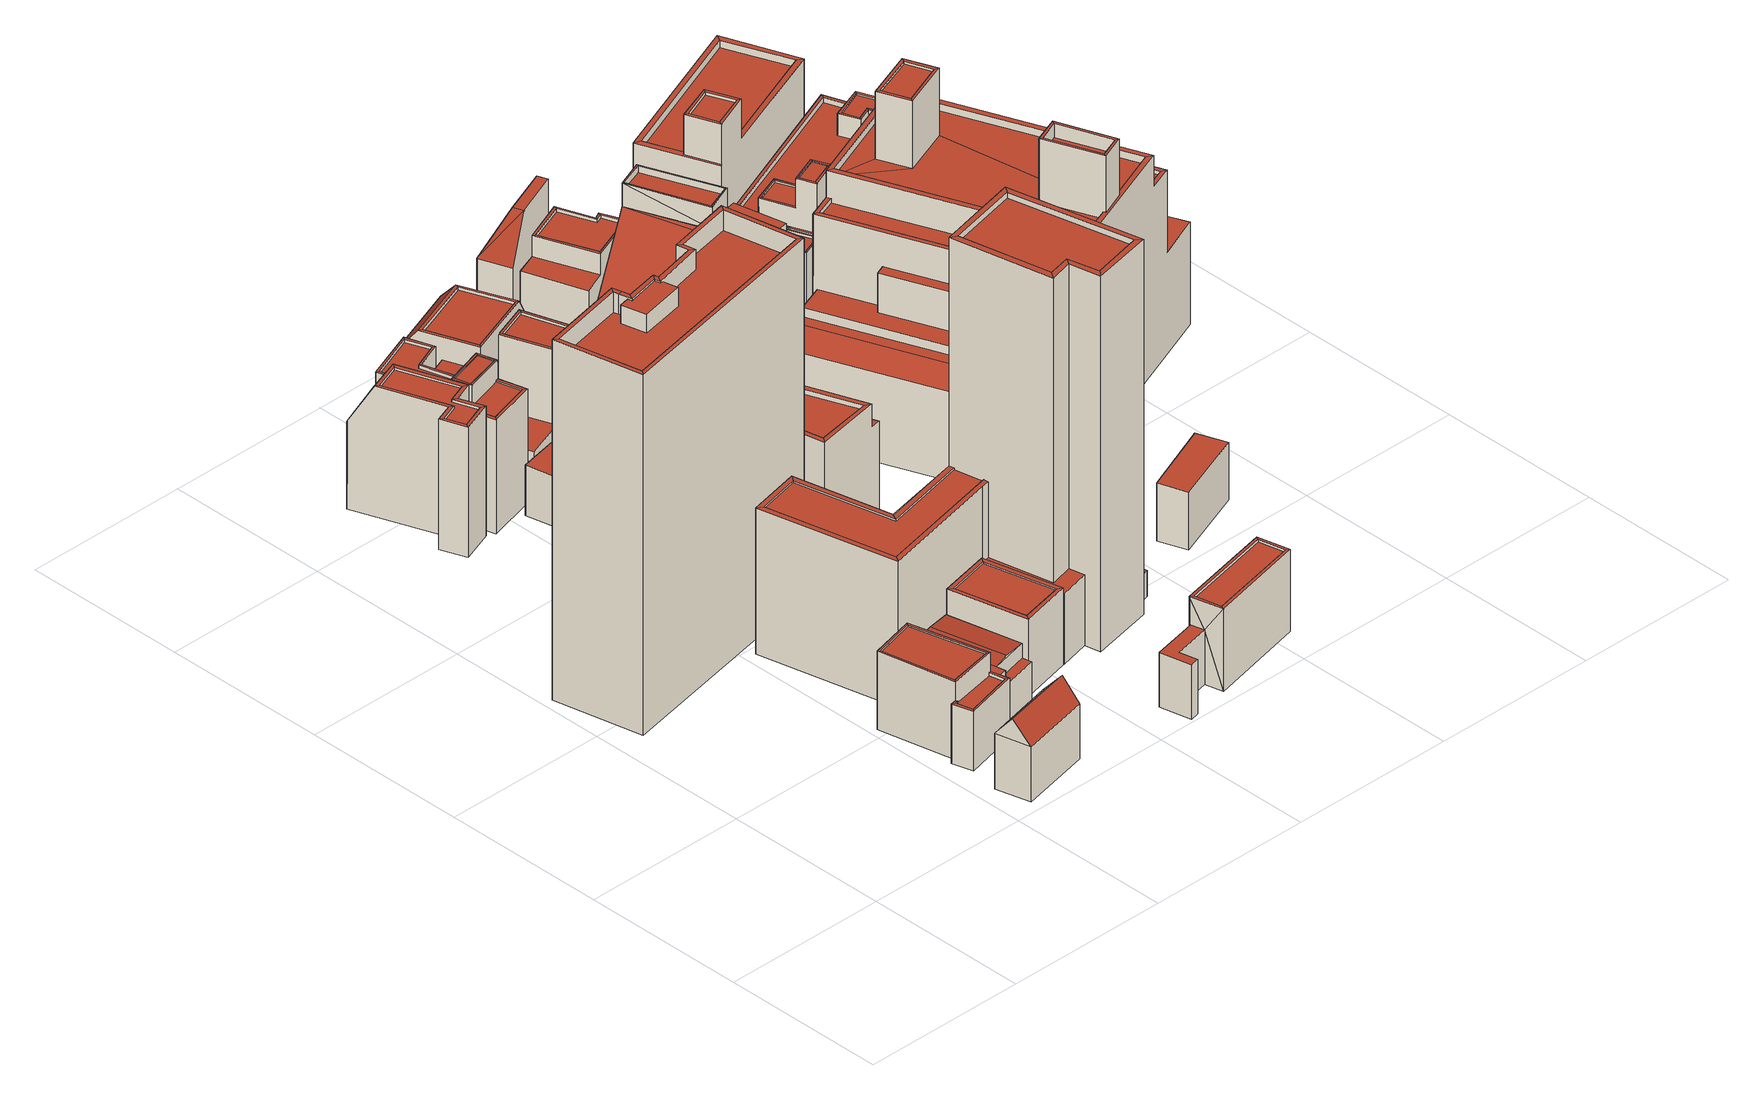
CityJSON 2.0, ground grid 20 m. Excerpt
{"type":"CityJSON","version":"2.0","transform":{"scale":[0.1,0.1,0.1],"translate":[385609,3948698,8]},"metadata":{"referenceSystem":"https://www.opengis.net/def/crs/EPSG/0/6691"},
"CityObjects":{
"building1":{"type":"Building","attributes":{"class":3001,"usage":413,"measuredHeight":8.3,"storeysAboveGround":3,"storeysBelowGround":0,"prefecture":13,"city":13103,"footprintArea":39.25,"fireproofType":1001,"coverageRatio":80,"floorAreaRatio":500,"surveyYear":2021,"urbanPlanType":21,"areaClassificationType":22,"landUseType":211,"districts":"10","detailedUsage":"1230","floodRisk_description":10,"floodRisk_rank":2,"floodRisk_depth":1.28,"floodRisk_adminType":2,"floodRisk_scale":2},"geometry":[{"type":"Solid","lod":"2","boundaries":[[[[0,1,2,3]],[[4,5,6,7]],[[7,8,9,4]],[[4,9,5]],[[2,1,5,9]],[[3,2,9,8]],[[0,3,8,6]],[[1,0,6,5]],[[7,6,8]]]],"semantics":{"surfaces":[{"type":"GroundSurface"},{"type":"RoofSurface"},{"type":"WallSurface"}],"values":[[0,1,1,2,2,2,2,2,2]]}}]},
"building2":{"type":"Building","attributes":{"class":3001,"usage":413,"measuredHeight":9.7,"storeysAboveGround":3,"storeysBelowGround":0,"prefecture":13,"city":13103,"footprintArea":81.52,"fireproofType":1001,"coverageRatio":80,"floorAreaRatio":500,"surveyYear":2021,"urbanPlanType":21,"areaClassificationType":22,"landUseType":211,"districts":"10","detailedUsage":"1230","floodRisk_description":10,"floodRisk_rank":1,"floodRisk_depth":0.04,"floodRisk_adminType":2,"floodRisk_scale":2},"geometry":[{"type":"Solid","lod":"2","boundaries":[[[[10,11,12,13,14,15]],[[16,17,18,19]],[[20,21,22,23,24,25,26]],[[27,28,17,16]],[[29,30,31,32]],[[33,34,35]],[[36,37,38,39]],[[40,41,28,27]],[[42,43,44,45]],[[35,32,31,33]],[[19,18,41,40]],[[37,36,30,29]],[[39,20,26,36]],[[33,23,22,34]],[[18,45,44,41]],[[21,20,39,38,19,40,35]],[[27,14,13,35,40]],[[31,24,23,33]],[[41,44,43,28]],[[34,22,21,35]],[[36,26,25,30]],[[11,10,37,29]],[[17,42,45,18]],[[15,16,19,38,37,10]],[[30,25,24,31]],[[12,32,35,13]],[[15,14,27,16]],[[12,11,29,32]],[[28,43,42,17]]]],"semantics":{"surfaces":[{"type":"GroundSurface"},{"type":"RoofSurface"},{"type":"WallSurface"}],"values":[[0,1,1,1,1,1,1,1,1,1,1,1,2,2,2,2,2,2,2,2,2,2,2,2,2,2,2,2,2]]}}]},
"building3":{"type":"Building","attributes":{"class":3002,"usage":403,"measuredHeight":41.4,"storeysAboveGround":13,"storeysBelowGround":0,"prefecture":13,"city":13103,"footprintArea":295.59,"fireproofType":1001,"coverageRatio":80,"floorAreaRatio":500,"surveyYear":2021,"urbanPlanType":21,"areaClassificationType":22,"landUseType":212,"districts":"10","detailedUsage":"1241","floodRisk_description":10,"floodRisk_rank":1,"floodRisk_depth":0.02,"floodRisk_adminType":2,"floodRisk_scale":2},"geometry":[{"type":"Solid","lod":"2","boundaries":[[[[46,47,48,49,50,51,52,53,54,55]],[[56,57,58,59]],[[60,61,62,63]],[[64,65,66,67]],[[68,69,70,71,72,73,74,75,76,77]],[[63,62,78,79]],[[80,81,82,83]],[[59,64,67,56]],[[84,85,86,87,88,89,90,91]],[[92,93,94,95,96,97,98,99,100,101,102,103,104]],[[105,106,107,108,109,110]],[[111,112,113,114]],[[115,116,81,80]],[[79,78,116,115]],[[83,82,58,57]],[[60,117,118,61]],[[117,66,65,118]],[[112,79,115,73,72,113]],[[55,54,76,75]],[[71,114,113,72]],[[56,67,119,120,110,109]],[[78,93,92,116]],[[108,107,60,63]],[[107,106,117,60]],[[81,116,92,104]],[[77,76,54,53]],[[91,96,95,61,118,84]],[[91,90,97,96]],[[65,85,84,118]],[[105,66,117,106]],[[73,115,80,47,46,74]],[[83,48,47,80]],[[88,87,100,99]],[[101,100,87,86,64,59]],[[50,109,108,63,79,112,111,70,69,51]],[[69,68,52,51]],[[62,94,93,78]],[[90,89,98,97]],[[67,66,105,110,120,119]],[[83,57,49,48]],[[70,111,114,71]],[[86,85,65,64]],[[57,56,109,50,49]],[[55,75,74,46]],[[98,89,88,99]],[[102,101,59,58]],[[102,58,82,103]],[[68,77,53,52]],[[82,81,104,103]],[[61,95,94,62]]]],"semantics":{"surfaces":[{"type":"GroundSurface"},{"type":"RoofSurface"},{"type":"WallSurface"}],"values":[[0,1,1,1,1,1,1,1,1,1,1,1,1,1,1,1,1,2,2,2,2,2,2,2,2,2,2,2,2,2,2,2,2,2,2,2,2,2,2,2,2,2,2,2,2,2,2,2,2,2]]}}]},
"building4":{"type":"Building","attributes":{"class":3002,"usage":402,"measuredHeight":12.3,"storeysAboveGround":4,"storeysBelowGround":1,"prefecture":13,"city":13103,"footprintArea":62.21,"fireproofType":1001,"coverageRatio":80,"floorAreaRatio":500,"surveyYear":2021,"urbanPlanType":21,"areaClassificationType":22,"landUseType":212,"districts":"10","detailedUsage":"1242","floodRisk_description":10,"floodRisk_rank":1,"floodRisk_depth":0.03,"floodRisk_adminType":2,"floodRisk_scale":2},"geometry":[{"type":"Solid","lod":"2","boundaries":[[[[121,122,123,124,125,126,127]],[[128,129,130,131]],[[132,133,134,135,136,137]],[[131,138,139,128]],[[139,140,141,142,143,144,145,128]],[[146,147,148,149]],[[150,151,152,153]],[[151,150,138,131]],[[138,133,132,139]],[[123,122,129,128]],[[141,148,147,142]],[[140,137,136,149,148,141]],[[142,147,146,152,151,127,126,143]],[[151,131,130,121,127]],[[124,123,128,145]],[[153,135,134,150]],[[153,152,146,149,136,135]],[[139,132,137,140]],[[150,134,133,138]],[[125,124,145,144]],[[126,125,144,143]],[[122,121,130,129]]]],"semantics":{"surfaces":[{"type":"GroundSurface"},{"type":"RoofSurface"},{"type":"WallSurface"}],"values":[[0,1,1,1,1,1,1,1,2,2,2,2,2,2,2,2,2,2,2,2,2,2]]}}]},
"building5":{"type":"Building","attributes":{"class":3002,"usage":402,"measuredHeight":15.4,"storeysAboveGround":6,"storeysBelowGround":1,"prefecture":13,"city":13103,"footprintArea":62.01,"fireproofType":1001,"coverageRatio":80,"floorAreaRatio":500,"surveyYear":2021,"urbanPlanType":21,"areaClassificationType":22,"landUseType":212,"districts":"10","detailedUsage":"1221","floodRisk_description":10,"floodRisk_rank":1,"floodRisk_depth":0.04,"floodRisk_adminType":2,"floodRisk_scale":2},"geometry":[{"type":"Solid","lod":"2","boundaries":[[[[154,155,156,157,158,159,160,161]],[[162,163,164,165,166,167,168,169]],[[170,171,172,173]],[[170,174,175,171]],[[173,172,176,177]],[[178,179,180,181]],[[177,176,182,183]],[[178,183,182,179]],[[184,185,186,181]],[[181,180,187,184]],[[184,187,175,174]],[[154,185,184,174,155]],[[154,161,186,185]],[[157,156,170,173]],[[159,158,177,183]],[[156,155,174,170]],[[176,166,165,182]],[[160,159,183,178]],[[158,157,173,177]],[[186,161,160,178,181]],[[175,169,168,171]],[[179,164,163,180]],[[180,163,162,187]],[[187,162,169,175]],[[171,168,167,172]],[[182,165,164,179]],[[172,167,166,176]]]],"semantics":{"surfaces":[{"type":"GroundSurface"},{"type":"RoofSurface"},{"type":"WallSurface"}],"values":[[0,1,1,1,1,1,1,1,1,1,1,2,2,2,2,2,2,2,2,2,2,2,2,2,2,2,2]]}}]},
"building6":{"type":"Building","attributes":{"class":3001,"usage":413,"measuredHeight":6.3,"storeysAboveGround":2,"storeysBelowGround":0,"prefecture":13,"city":13103,"footprintArea":75.5,"fireproofType":1003,"coverageRatio":80,"floorAreaRatio":500,"surveyYear":2021,"urbanPlanType":21,"areaClassificationType":22,"landUseType":211,"districts":"10","detailedUsage":"1230","floodRisk_description":10,"floodRisk_rank":1,"floodRisk_depth":0.38,"floodRisk_adminType":2,"floodRisk_scale":2},"geometry":[{"type":"Solid","lod":"2","boundaries":[[[[188,189,190,191]],[[192,193,194,195,196]],[[197,198,199,200]],[[201,193,192,202]],[[203,194,193]],[[202,204,203,201]],[[188,191,195,194]],[[200,204,192,197]],[[203,188,194]],[[202,192,204]],[[197,192,196,198]],[[189,203,204,200,199,190]],[[201,203,193]],[[198,196,195,191,190,199]],[[203,189,188]]]],"semantics":{"surfaces":[{"type":"GroundSurface"},{"type":"RoofSurface"},{"type":"WallSurface"}],"values":[[0,1,1,1,1,1,2,2,2,2,2,2,2,2,2]]}}]},
"building7":{"type":"Building","attributes":{"class":3002,"usage":413,"measuredHeight":11,"storeysAboveGround":4,"storeysBelowGround":0,"prefecture":13,"city":13103,"footprintArea":26.67,"fireproofType":1001,"coverageRatio":80,"floorAreaRatio":500,"surveyYear":2021,"urbanPlanType":21,"areaClassificationType":22,"landUseType":211,"districts":"10","detailedUsage":"1230","floodRisk_description":10,"floodRisk_rank":1,"floodRisk_depth":0.03,"floodRisk_adminType":2,"floodRisk_scale":2},"geometry":[{"type":"Solid","lod":"2","boundaries":[[[[205,206,207,208]],[[209,210,211,212]],[[213,214,210,209]],[[215,216,217,218]],[[212,211,219,220]],[[220,221,222,212]],[[220,219,214,213]],[[207,206,213,209]],[[211,216,215,219]],[[210,217,216,211]],[[222,208,207,209,212]],[[214,218,217,210]],[[205,208,222,221]],[[219,215,218,214]],[[213,206,205,221,220]]]],"semantics":{"surfaces":[{"type":"GroundSurface"},{"type":"RoofSurface"},{"type":"WallSurface"}],"values":[[0,1,1,1,1,1,1,2,2,2,2,2,2,2,2]]}}]},
"building8":{"type":"Building","attributes":{"class":3002,"usage":402,"measuredHeight":13.7,"storeysAboveGround":4,"storeysBelowGround":1,"prefecture":13,"city":13103,"footprintArea":76.06,"fireproofType":1001,"coverageRatio":80,"floorAreaRatio":500,"surveyYear":2021,"urbanPlanType":21,"areaClassificationType":22,"landUseType":212,"districts":"10","detailedUsage":"1221","floodRisk_description":10,"floodRisk_rank":1,"floodRisk_depth":0.04,"floodRisk_adminType":2,"floodRisk_scale":2},"geometry":[{"type":"Solid","lod":"2","boundaries":[[[[223,224,225,226,227,228,229,230,231,232]],[[233,234,235,236]],[[237,238,239,240]],[[241,242,243,244,245]],[[246,247,248,249,250,251,252]],[[253,254,255,256]],[[257,258,259,260]],[[240,239,261,262]],[[258,257,234,233]],[[263,264,265,266]],[[267,262,261,268]],[[267,268,269,270]],[[271,272,273,270,269]],[[274,275,254,253]],[[235,276,277,236]],[[278,279,275,274]],[[238,237,280,281]],[[256,255,279,278]],[[260,245,244,257]],[[256,278,272,271,248,247,281,280]],[[255,264,263,279]],[[227,226,267,270]],[[279,263,266,275]],[[231,230,233,236]],[[275,266,265,254]],[[238,246,252,239]],[[228,227,270,273]],[[234,243,242,235]],[[281,247,246,238]],[[224,223,237,240]],[[261,251,250,268]],[[235,242,241,276]],[[239,252,251,261]],[[269,249,248,271]],[[226,225,262,267]],[[253,256,280,237,223,232,277,276]],[[230,229,258,233]],[[276,241,245,260,259,274,253]],[[272,278,274,259,258,229,228,273]],[[268,250,249,269]],[[225,224,240,262]],[[254,265,264,255]],[[257,244,243,234]],[[232,231,236,277]]]],"semantics":{"surfaces":[{"type":"GroundSurface"},{"type":"RoofSurface"},{"type":"WallSurface"}],"values":[[0,1,1,1,1,1,1,1,1,1,1,1,1,1,1,1,1,1,2,2,2,2,2,2,2,2,2,2,2,2,2,2,2,2,2,2,2,2,2,2,2,2,2,2]]}}]},
"building9":{"type":"Building","attributes":{"class":3002,"usage":401,"measuredHeight":9.2,"storeysAboveGround":3,"storeysBelowGround":0,"prefecture":13,"city":13103,"footprintArea":46.48,"fireproofType":1001,"coverageRatio":80,"floorAreaRatio":500,"surveyYear":2021,"urbanPlanType":21,"areaClassificationType":22,"landUseType":212,"districts":"10","detailedUsage":"1210","floodRisk_description":10,"floodRisk_rank":2,"floodRisk_depth":0.55,"floodRisk_adminType":2,"floodRisk_scale":2},"geometry":[{"type":"Solid","lod":"2","boundaries":[[[[282,283,284,285]],[[286,287,288,289]],[[290,291,287,286]],[[292,293,291,290]],[[294,295,296,297]],[[289,288,293,292]],[[288,297,296,293]],[[283,282,292,290]],[[284,283,290,286]],[[287,294,297,288]],[[285,284,286,289]],[[291,295,294,287]],[[293,296,295,291]],[[282,285,289,292]]]],"semantics":{"surfaces":[{"type":"GroundSurface"},{"type":"RoofSurface"},{"type":"WallSurface"}],"values":[[0,1,1,1,1,1,2,2,2,2,2,2,2,2]]}}]},
"building10":{"type":"Building","attributes":{"class":3002,"usage":413,"measuredHeight":11.5,"storeysAboveGround":4,"storeysBelowGround":0,"prefecture":13,"city":13103,"footprintArea":59.67,"fireproofType":1001,"coverageRatio":80,"floorAreaRatio":500,"surveyYear":2021,"urbanPlanType":21,"areaClassificationType":22,"landUseType":211,"districts":"10","detailedUsage":"1230","floodRisk_description":10,"floodRisk_rank":1,"floodRisk_depth":0.04,"floodRisk_adminType":2,"floodRisk_scale":2},"geometry":[{"type":"Solid","lod":"2","boundaries":[[[[298,299,300,301]],[[302,303,304,305]],[[306,307,308,309]],[[310,311,312,309]],[[313,314,315,316]],[[306,317,318,319,307]],[[309,308,320,310]],[[321,322,323,324,325,326]],[[320,327,328,310]],[[316,315,304,303]],[[329,330,331,332]],[[332,331,314,313]],[[302,305,330,329]],[[333,334,335,336,337,338,339,340,341]],[[327,336,335,329,332,328]],[[301,300,312,311]],[[331,322,321,314]],[[304,325,324,305]],[[307,339,338,308]],[[314,321,326,315]],[[320,337,336,327]],[[312,300,299,306,309]],[[303,302,334,333]],[[318,317,316,303,333,341]],[[305,324,323,330]],[[318,341,340,319]],[[330,323,322,331]],[[308,338,337,320]],[[319,340,339,307]],[[302,329,335,334]],[[298,313,316,317,306,299]],[[315,326,325,304]],[[313,298,301,311,310,328,332]]]],"semantics":{"surfaces":[{"type":"GroundSurface"},{"type":"RoofSurface"},{"type":"WallSurface"}],"values":[[0,1,1,1,1,1,1,1,1,1,1,1,1,1,2,2,2,2,2,2,2,2,2,2,2,2,2,2,2,2,2,2,2]]}}]},
"building11":{"type":"Building","attributes":{"class":3002,"usage":403,"measuredHeight":41.8,"storeysAboveGround":13,"storeysBelowGround":0,"prefecture":13,"city":13103,"footprintArea":346.22,"fireproofType":1001,"coverageRatio":80,"floorAreaRatio":500,"surveyYear":2021,"urbanPlanType":21,"areaClassificationType":22,"landUseType":212,"districts":"10","detailedUsage":"1241","floodRisk_description":10,"floodRisk_rank":1,"floodRisk_depth":0.01,"floodRisk_adminType":2,"floodRisk_scale":2},"geometry":[{"type":"Solid","lod":"2","boundaries":[[[[342,343,344,345,346,347,348,349,350,351]],[[352,353,354,355]],[[356,357,358,359]],[[360,361,362,363]],[[364,365,357,356]],[[366,367,368,369,370,371]],[[372,373,374,375,376,377]],[[354,359,358,355]],[[365,364,378,379,380]],[[381,382,383,384]],[[363,362,382,381]],[[385,386,387,388,389,390]],[[384,383,391,392]],[[360,393,394,361]],[[392,391,394,393]],[[344,343,372,377]],[[391,368,367,394]],[[362,371,370,382]],[[343,342,373,372]],[[350,349,384,392]],[[348,347,359,354]],[[374,360,363,375]],[[345,344,377,378,364]],[[351,350,392,393]],[[355,388,387,352]],[[376,379,378,377]],[[394,367,366,361]],[[357,390,389,358]],[[365,385,390,357]],[[352,387,386,380,379,376,375,363,381,353]],[[380,386,385,365]],[[361,366,371,362]],[[358,389,388,355]],[[349,348,354,353,381,384]],[[346,345,364,356]],[[382,370,369,383]],[[347,346,356,359]],[[360,374,373,342,351,393]],[[383,369,368,391]]]],"semantics":{"surfaces":[{"type":"GroundSurface"},{"type":"RoofSurface"},{"type":"WallSurface"}],"values":[[0,1,1,1,1,1,1,1,1,1,1,1,1,1,1,2,2,2,2,2,2,2,2,2,2,2,2,2,2,2,2,2,2,2,2,2,2,2,2]]}}]},
"building12":{"type":"Building","attributes":{"class":3001,"usage":413,"measuredHeight":6.7,"storeysAboveGround":2,"storeysBelowGround":0,"prefecture":13,"city":13103,"footprintArea":64.21,"fireproofType":1003,"coverageRatio":80,"floorAreaRatio":500,"surveyYear":2021,"urbanPlanType":21,"areaClassificationType":22,"landUseType":211,"districts":"10","detailedUsage":"1230","floodRisk_description":10,"floodRisk_rank":1,"floodRisk_depth":0.24,"floodRisk_adminType":2,"floodRisk_scale":2},"geometry":[{"type":"Solid","lod":"2","boundaries":[[[[395,396,397,398]],[[399,400,401,402]],[[396,395,400,399]],[[395,398,401,400]],[[398,397,402,401]],[[397,396,399,402]]]],"semantics":{"surfaces":[{"type":"GroundSurface"},{"type":"RoofSurface"},{"type":"WallSurface"}],"values":[[0,1,2,2,2,2]]}}]},
"building13":{"type":"Building","attributes":{"class":3001,"usage":402,"measuredHeight":6.2,"storeysAboveGround":2,"storeysBelowGround":0,"prefecture":13,"city":13103,"footprintArea":31.64,"fireproofType":1003,"coverageRatio":80,"floorAreaRatio":500,"surveyYear":2021,"urbanPlanType":21,"areaClassificationType":22,"landUseType":212,"districts":"10","detailedUsage":"1221","floodRisk_description":10,"floodRisk_rank":1,"floodRisk_depth":0.04,"floodRisk_adminType":2,"floodRisk_scale":2},"geometry":[{"type":"Solid","lod":"2","boundaries":[[[[403,404,405,406]],[[407,408,409,410]],[[403,406,409,408]],[[406,405,410,409]],[[404,403,408,407]],[[405,404,407,410]]]],"semantics":{"surfaces":[{"type":"GroundSurface"},{"type":"RoofSurface"},{"type":"WallSurface"}],"values":[[0,1,2,2,2,2]]}}]},
"building14":{"type":"Building","attributes":{"class":3002,"usage":402,"measuredHeight":15.7,"storeysAboveGround":2,"storeysBelowGround":1,"prefecture":13,"city":13103,"footprintArea":101.96,"fireproofType":1001,"coverageRatio":80,"floorAreaRatio":500,"surveyYear":2021,"urbanPlanType":21,"areaClassificationType":22,"landUseType":212,"districts":"10","detailedUsage":"1242","floodRisk_description":10,"floodRisk_rank":1,"floodRisk_depth":0.13,"floodRisk_adminType":2,"floodRisk_scale":2},"geometry":[{"type":"Solid","lod":"2","boundaries":[[[[411,412,413,414,415,416]],[[417,418,419,420]],[[421,422,423]],[[424,425,426,427]],[[427,426,428,423]],[[423,422,429,427]],[[430,431,432,433]],[[423,428,434,435]],[[423,435,421]],[[435,434,425,424]],[[434,433,432,425]],[[414,413,422,421]],[[428,430,433,434]],[[426,431,430,428]],[[425,432,431,426]],[[413,412,429,422]],[[411,416,419,418]],[[421,435,424,417,420,415,414]],[[418,417,424,427,429,412,411]],[[416,415,420,419]]]],"semantics":{"surfaces":[{"type":"GroundSurface"},{"type":"RoofSurface"},{"type":"WallSurface"}],"values":[[0,1,1,1,1,1,1,1,1,1,2,2,2,2,2,2,2,2,2,2]]}}]},
"building15":{"type":"Building","attributes":{"class":3002,"usage":402,"measuredHeight":9.1,"storeysAboveGround":3,"storeysBelowGround":0,"prefecture":13,"city":13103,"footprintArea":44.37,"fireproofType":1001,"coverageRatio":80,"floorAreaRatio":500,"surveyYear":2021,"urbanPlanType":21,"areaClassificationType":22,"landUseType":212,"districts":"10","detailedUsage":"1221","floodRisk_description":10,"floodRisk_rank":2,"floodRisk_depth":1.2,"floodRisk_adminType":2,"floodRisk_scale":2},"geometry":[{"type":"Solid","lod":"2","boundaries":[[[[436,437,438,439,440,441,442,443,444,445]],[[446,447,448,449]],[[450,451,447,446]],[[452,453,451,450]],[[449,448,453,452]],[[454,455,456,457]],[[458,459,460,461,462,463]],[[451,454,457,447]],[[440,439,458,463]],[[436,445,462,461]],[[448,456,455,453]],[[462,440,463]],[[438,437,460,459]],[[462,444,449]],[[439,438,459,458]],[[442,441,452,450]],[[443,442,450,446]],[[453,455,454,451]],[[462,449,452]],[[437,436,461,460]],[[462,452,441]],[[447,457,456,448]],[[444,443,446,449]],[[462,445,444]],[[462,441,440]]]],"semantics":{"surfaces":[{"type":"GroundSurface"},{"type":"RoofSurface"},{"type":"WallSurface"}],"values":[[0,1,1,1,1,1,1,2,2,2,2,2,2,2,2,2,2,2,2,2,2,2,2,2,2]]}}]},
"building16":{"type":"Building","attributes":{"class":3002,"usage":402,"measuredHeight":16.7,"storeysAboveGround":4,"storeysBelowGround":0,"prefecture":13,"city":13103,"footprintArea":51.39,"fireproofType":1001,"coverageRatio":80,"floorAreaRatio":500,"surveyYear":2021,"urbanPlanType":21,"areaClassificationType":22,"landUseType":212,"districts":"10","detailedUsage":"1221","floodRisk_description":10,"floodRisk_rank":1,"floodRisk_depth":0.43,"floodRisk_adminType":2,"floodRisk_scale":2},"geometry":[{"type":"Solid","lod":"2","boundaries":[[[[464,465,466,467,468,469,470,471]],[[472,473,474,475]],[[476,477,478,479]],[[480,481,482,483]],[[484,485,481,480]],[[476,479,486,487]],[[473,483,482,474]],[[488,489,490,491]],[[492,493,494,495,496,497,498,499]],[[472,475,478,477]],[[487,486,485,484]],[[464,471,473,472]],[[491,483,473,471,470,488]],[[486,497,496,485]],[[466,465,477,476]],[[468,484,480,490,489,469]],[[474,493,492,475]],[[467,466,476,487]],[[470,469,489,488]],[[478,499,498,479]],[[481,495,494,482]],[[465,464,472,477]],[[475,492,499,478]],[[468,467,487,484]],[[485,496,495,481]],[[482,494,493,474]],[[479,498,497,486]],[[490,480,483,491]]]],"semantics":{"surfaces":[{"type":"GroundSurface"},{"type":"RoofSurface"},{"type":"WallSurface"}],"values":[[0,1,1,1,1,1,1,1,1,1,1,2,2,2,2,2,2,2,2,2,2,2,2,2,2,2,2,2]]}}]},
"building17":{"type":"Building","attributes":{"class":3002,"usage":402,"measuredHeight":14.6,"storeysAboveGround":4,"storeysBelowGround":1,"prefecture":13,"city":13103,"footprintArea":53.75,"fireproofType":1001,"coverageRatio":80,"floorAreaRatio":500,"surveyYear":2021,"urbanPlanType":21,"areaClassificationType":22,"landUseType":212,"districts":"10","detailedUsage":"1242","floodRisk_description":10,"floodRisk_rank":1,"floodRisk_depth":0.24,"floodRisk_adminType":2,"floodRisk_scale":2},"geometry":[{"type":"Solid","lod":"2","boundaries":[[[[500,501,502,503]],[[504,505,506,507]],[[508,509,510]],[[511,512,513,514]],[[515,516,517,518]],[[510,519,508]],[[518,517,505,504]],[[507,506,516,515]],[[500,503,519,510]],[[516,513,512,517]],[[506,514,513,516]],[[502,515,518,508,519,503]],[[500,510,509,504,507,501]],[[505,511,514,506]],[[517,512,511,505]],[[508,518,504,509]],[[502,501,507,515]]]],"semantics":{"surfaces":[{"type":"GroundSurface"},{"type":"RoofSurface"},{"type":"WallSurface"}],"values":[[0,1,1,1,1,1,1,1,2,2,2,2,2,2,2,2,2]]}}]},
"building18":{"type":"Building","attributes":{"class":3001,"usage":402,"measuredHeight":6.9,"storeysAboveGround":2,"storeysBelowGround":0,"prefecture":13,"city":13103,"footprintArea":42.01,"fireproofType":1001,"coverageRatio":80,"floorAreaRatio":500,"surveyYear":2021,"urbanPlanType":21,"areaClassificationType":22,"landUseType":212,"districts":"10","detailedUsage":"1221","floodRisk_description":10,"floodRisk_rank":1,"floodRisk_depth":0.24,"floodRisk_adminType":2,"floodRisk_scale":2},"geometry":[{"type":"Solid","lod":"2","boundaries":[[[[520,521,522,523]],[[524,525,526,527]],[[528,529,530,531]],[[532,533,529,528]],[[534,535,533,532]],[[531,530,535,534]],[[521,520,531,534]],[[535,526,525,533]],[[529,524,527,530]],[[522,521,534,532]],[[520,523,528,531]],[[530,527,526,535]],[[523,522,532,528]],[[533,525,524,529]]]],"semantics":{"surfaces":[{"type":"GroundSurface"},{"type":"RoofSurface"},{"type":"WallSurface"}],"values":[[0,1,1,1,1,1,2,2,2,2,2,2,2,2]]}}]},
"building19":{"type":"Building","attributes":{"class":3002,"usage":401,"measuredHeight":13.4,"storeysAboveGround":5,"storeysBelowGround":1,"prefecture":13,"city":13103,"footprintArea":67.73,"fireproofType":1001,"coverageRatio":80,"floorAreaRatio":500,"surveyYear":2021,"urbanPlanType":21,"areaClassificationType":22,"landUseType":212,"districts":"10","detailedUsage":"1210","floodRisk_description":10,"floodRisk_rank":1,"floodRisk_depth":0.43,"floodRisk_adminType":2,"floodRisk_scale":2},"geometry":[{"type":"Solid","lod":"2","boundaries":[[[[536,537,538,539]],[[540,541,542,543]],[[540,544,545,541]],[[546,547,545,544]],[[548,549,550,551]],[[546,543,542,547]],[[552,553,554,555]],[[539,544,540,555,554,536]],[[537,553,552,543,546,538]],[[545,549,548,541]],[[547,550,549,545]],[[555,540,543,552]],[[541,548,551,542]],[[539,538,546,544]],[[537,536,554,553]],[[542,551,550,547]]]],"semantics":{"surfaces":[{"type":"GroundSurface"},{"type":"RoofSurface"},{"type":"WallSurface"}],"values":[[0,1,1,1,1,1,1,2,2,2,2,2,2,2,2,2]]}}]},
"building20":{"type":"Building","attributes":{"class":9999,"usage":461,"measuredHeight":-9999,"storeysAboveGround":9999,"storeysBelowGround":9999,"prefecture":13,"city":13103,"footprintArea":-9999,"fireproofType":1011,"coverageRatio":80,"floorAreaRatio":500,"surveyYear":1,"urbanPlanType":21,"areaClassificationType":22,"landUseType":212,"districts":"10","detailedUsage":"0","floodRisk_description":10,"floodRisk_rank":2,"floodRisk_depth":0.64,"floodRisk_adminType":2,"floodRisk_scale":2},"geometry":[{"type":"Solid","lod":"2","boundaries":[[[[556,557,558,559]],[[560,561,562,563]],[[558,557,560,563]],[[559,558,563,562]],[[557,556,561,560]],[[556,559,562,561]]]],"semantics":{"surfaces":[{"type":"GroundSurface"},{"type":"RoofSurface"},{"type":"WallSurface"}],"values":[[0,1,2,2,2,2]]}}]},
"building21":{"type":"Building","attributes":{"class":3001,"usage":402,"measuredHeight":12.9,"storeysAboveGround":4,"storeysBelowGround":1,"prefecture":13,"city":13103,"footprintArea":33.49,"fireproofType":1001,"coverageRatio":80,"floorAreaRatio":500,"surveyYear":2021,"urbanPlanType":21,"areaClassificationType":22,"landUseType":212,"districts":"10","detailedUsage":"1221","floodRisk_description":10,"floodRisk_rank":1,"floodRisk_depth":0.13,"floodRisk_adminType":2,"floodRisk_scale":2},"geometry":[{"type":"Solid","lod":"2","boundaries":[[[[564,565,566,567]],[[568,569,570]],[[568,571,572]],[[572,573,568]],[[574,572,571,570]],[[570,571,568]],[[567,566,568,573]],[[566,565,569,568]],[[564,567,573,572,574]],[[570,569,565,564,574]]]],"semantics":{"surfaces":[{"type":"GroundSurface"},{"type":"RoofSurface"},{"type":"WallSurface"}],"values":[[0,1,1,1,1,1,2,2,2,2]]}}]},
"building22":{"type":"Building","attributes":{"class":3002,"usage":402,"measuredHeight":13.3,"storeysAboveGround":4,"storeysBelowGround":1,"prefecture":13,"city":13103,"footprintArea":66.52,"fireproofType":1001,"coverageRatio":80,"floorAreaRatio":500,"surveyYear":2021,"urbanPlanType":21,"areaClassificationType":22,"landUseType":212,"districts":"10","detailedUsage":"1242","floodRisk_description":10,"floodRisk_rank":1,"floodRisk_depth":0.13,"floodRisk_adminType":2,"floodRisk_scale":2},"geometry":[{"type":"Solid","lod":"2","boundaries":[[[[575,576,577,578,579,580]],[[581,582,583,584,585,586]],[[587,588,589,590]],[[591,590,589,592]],[[593,594,595,596]],[[591,592,594,593]],[[596,595,597,598]],[[598,597,588,587]],[[599,600,601,602]],[[599,598,587,600]],[[594,584,583,595]],[[580,579,593,596]],[[597,582,581,588]],[[589,586,585,592]],[[578,577,590,591]],[[576,575,602,601]],[[580,596,598,599,602,575]],[[579,578,591,593]],[[595,583,582,597]],[[592,585,584,594]],[[576,601,600,587,590,577]],[[588,581,586,589]]]],"semantics":{"surfaces":[{"type":"GroundSurface"},{"type":"RoofSurface"},{"type":"WallSurface"}],"values":[[0,1,1,1,1,1,1,1,1,2,2,2,2,2,2,2,2,2,2,2,2,2]]}}]},
"building23":{"type":"Building","attributes":{"class":3002,"usage":402,"measuredHeight":17.1,"storeysAboveGround":5,"storeysBelowGround":2,"prefecture":13,"city":13103,"footprintArea":197.98,"fireproofType":1001,"coverageRatio":80,"floorAreaRatio":500,"surveyYear":2021,"urbanPlanType":21,"areaClassificationType":22,"landUseType":212,"districts":"10","detailedUsage":"1221","floodRisk_description":10,"floodRisk_rank":1,"floodRisk_depth":0.05,"floodRisk_adminType":2,"floodRisk_scale":2},"geometry":[{"type":"Solid","lod":"2","boundaries":[[[[603,604,605,606,607,608,609,610,611,612]],[[613,614,615,616]],[[617,618,619,620]],[[621,622,623,624]],[[624,623,625,626]],[[615,627,628,616]],[[626,625,629,630]],[[631,632,633,634]],[[634,633,628,627]],[[635,636,637,638]],[[630,629,622,621]],[[631,639,640,632]],[[641,642,643,644]],[[644,643,640,639]],[[645,646,647]],[[648,649,650,651,652,653,654,655,656,657]],[[645,658,659]],[[660,661,658]],[[645,647,660]],[[641,636,635,642]],[[645,660,658]],[[614,624,647]],[[604,660,647,624,626,605]],[[609,608,644,639]],[[635,649,648,642]],[[632,655,654,633]],[[610,609,639,631]],[[661,603,612,658]],[[616,652,651,613]],[[623,618,617,625]],[[638,650,649,635]],[[612,611,659,658]],[[642,648,657,643]],[[629,620,619,622]],[[614,621,624]],[[622,619,618,623]],[[613,651,650,638,637,630,621,614]],[[625,617,620,629]],[[643,657,656,640]],[[605,626,630,637,636,606]],[[640,656,655,632]],[[647,646,615]],[[607,606,636,641]],[[604,603,661,660]],[[628,653,652,616]],[[627,615,646,645]],[[633,654,653,628]],[[634,627,645,659]],[[614,647,615]],[[631,634,659,611,610]],[[608,607,641,644]]]],"semantics":{"surfaces":[{"type":"GroundSurface"},{"type":"RoofSurface"},{"type":"WallSurface"}],"values":[[0,1,1,1,1,1,1,1,1,1,1,1,1,1,1,1,1,1,1,1,1,2,2,2,2,2,2,2,2,2,2,2,2,2,2,2,2,2,2,2,2,2,2,2,2,2,2,2,2,2,2]]}}]},
"building24":{"type":"Building","attributes":{"class":3001,"usage":401,"measuredHeight":7.6,"storeysAboveGround":2,"storeysBelowGround":0,"prefecture":13,"city":13103,"footprintArea":34.78,"fireproofType":1001,"coverageRatio":80,"floorAreaRatio":500,"surveyYear":2021,"urbanPlanType":21,"areaClassificationType":22,"landUseType":212,"districts":"10","detailedUsage":"1210","floodRisk_description":10,"floodRisk_rank":2,"floodRisk_depth":0.51,"floodRisk_adminType":2,"floodRisk_scale":2},"geometry":[{"type":"Solid","lod":"2","boundaries":[[[[662,663,664,665]],[[666,667,668,669]],[[663,662,666,669]],[[662,665,667,666]],[[665,664,668,667]],[[664,663,669,668]]]],"semantics":{"surfaces":[{"type":"GroundSurface"},{"type":"RoofSurface"},{"type":"WallSurface"}],"values":[[0,1,2,2,2,2]]}}]},
"building25":{"type":"Building","attributes":{"class":9999,"usage":461,"measuredHeight":6.1,"storeysAboveGround":9999,"storeysBelowGround":9999,"prefecture":13,"city":13103,"footprintArea":-9999,"fireproofType":1011,"coverageRatio":80,"floorAreaRatio":500,"surveyYear":1,"urbanPlanType":21,"areaClassificationType":22,"landUseType":212,"districts":"10","detailedUsage":"0","floodRisk_description":10,"floodRisk_rank":1,"floodRisk_depth":0.13,"floodRisk_adminType":2,"floodRisk_scale":2},"geometry":[{"type":"Solid","lod":"2","boundaries":[[[[670,671,672,673]],[[674,675,676,677]],[[675,674,672,671]],[[670,673,677,676]],[[671,670,676,675]],[[673,672,674,677]]]],"semantics":{"surfaces":[{"type":"GroundSurface"},{"type":"RoofSurface"},{"type":"WallSurface"}],"values":[[0,1,2,2,2,2]]}}]},
"building26":{"type":"Building","attributes":{"class":3002,"usage":402,"measuredHeight":25.5,"storeysAboveGround":7,"storeysBelowGround":1,"prefecture":13,"city":13103,"footprintArea":986.69,"fireproofType":1001,"coverageRatio":80,"floorAreaRatio":500,"surveyYear":2021,"urbanPlanType":21,"areaClassificationType":22,"landUseType":212,"districts":"10","detailedUsage":"1221","floodRisk_description":10,"floodRisk_rank":1,"floodRisk_depth":0.05,"floodRisk_adminType":2,"floodRisk_scale":2},"geometry":[{"type":"Solid","lod":"2","boundaries":[[[[678,679,680,681]],[[682,683,684,685]],[[686,687,688,689,690,691,692,693]],[[694,695,696,697,698,699]],[[700,701,702,703]],[[704,705,706,707]],[[708,709,710,711]],[[696,695,712,713,714,715]],[[716,717,718,719]],[[720,721,722,723]],[[724,723,722,725]],[[726,727,684,683]],[[728,729,730,731,732,733,734,735,736,737]],[[738,739,740,741]],[[699,742,694]],[[743,744,745,746]],[[703,702,747,748]],[[717,749,750,718]],[[751,752,721,720]],[[753,754,750,749]],[[753,716,719,754]],[[755,756,757,758]],[[759,760,761,762,763]],[[764,765,766,767]],[[697,768,698]],[[769,770,771,772]],[[727,726,773,774]],[[775,776,777,778,779]],[[772,771,692,691]],[[780,781,782,783]],[[705,704,740,739]],[[715,714,698,768]],[[784,785,731,730]],[[725,752,751,724]],[[769,686,693,770]],[[786,787,788,789,790,791]],[[776,747,702,777]],[[744,790,789,745]],[[757,727,774,758]],[[687,712,695,719,718,688]],[[681,785,784,678]],[[788,735,734,746,745,789]],[[780,749,717,781]],[[728,737,786,791]],[[714,769,772,698]],[[751,720,715,768]],[[713,686,769,714]],[[723,724,697,696]],[[720,723,696,715]],[[788,787,736,735]],[[738,693,692,773,726,732,731,785,681,680,762,761,739]],[[757,756,684,727]],[[754,719,695,694]],[[782,716,753,783]],[[746,734,733,743]],[[783,753,749,780]],[[718,750,689,688]],[[721,708,711,722]],[[684,756,755,685]],[[706,705,775,779,679,678,784,730,729,683,682,771,770]],[[698,772,691,699]],[[713,712,687,686]],[[737,736,787,786]],[[765,704,707,766]],[[724,751,768,697]],[[781,717,716,782]],[[704,765,764,740]],[[722,711,710,725]],[[708,721,752,709]],[[778,701,700,763,762,680,679,779]],[[748,760,759,703]],[[767,741,740,764]],[[759,763,700,703]],[[690,689,750,754,694,742]],[[691,690,742,699]],[[701,778,777,702]],[[747,776,775,705,739,761,760,748]],[[770,693,738,741,767,766,707,706]],[[692,771,682,685,755,758,774,773]],[[791,790,744,743,733,732,726,683,729,728]],[[709,752,725,710]]]],"semantics":{"surfaces":[{"type":"GroundSurface"},{"type":"RoofSurface"},{"type":"WallSurface"}],"values":[[0,1,1,1,1,1,1,1,1,1,1,1,1,1,1,1,1,1,1,1,1,1,1,1,1,1,1,1,1,1,1,1,1,1,1,1,2,2,2,2,2,2,2,2,2,2,2,2,2,2,2,2,2,2,2,2,2,2,2,2,2,2,2,2,2,2,2,2,2,2,2,2,2,2,2,2,2,2,2,2,2]]}}]},
"building27":{"type":"Building","attributes":{"class":3002,"usage":401,"measuredHeight":21.7,"storeysAboveGround":7,"storeysBelowGround":1,"prefecture":13,"city":13103,"footprintArea":195.51,"fireproofType":1001,"coverageRatio":80,"floorAreaRatio":500,"surveyYear":2021,"urbanPlanType":21,"areaClassificationType":22,"landUseType":212,"districts":"10","detailedUsage":"1210","floodRisk_description":10,"floodRisk_rank":1,"floodRisk_depth":0.01,"floodRisk_adminType":2,"floodRisk_scale":2},"geometry":[{"type":"Solid","lod":"2","boundaries":[[[[792,793,794,795]],[[796,797,798,799]],[[800,801,802,803,804,805]],[[806,807,808,809]],[[800,805,810,811]],[[809,808,812,813]],[[813,812,814,815]],[[811,810,816,817]],[[818,819,820,821,822,823]],[[815,814,807,806]],[[816,824,825,817]],[[792,795,801,800]],[[794,793,811,817]],[[816,820,819,824]],[[793,792,800,811]],[[808,799,798,812]],[[812,798,797,814]],[[813,815,803,802]],[[807,796,799,808]],[[825,809,813,802,801,795,794,817]],[[805,822,821,810]],[[810,821,820,816]],[[818,806,809,825,824,819]],[[814,797,796,807]],[[804,823,822,805]],[[804,803,815,806,818,823]]]],"semantics":{"surfaces":[{"type":"GroundSurface"},{"type":"RoofSurface"},{"type":"WallSurface"}],"values":[[0,1,1,1,1,1,1,1,1,1,1,2,2,2,2,2,2,2,2,2,2,2,2,2,2,2]]}}]},
"building28":{"type":"Building","attributes":{"class":3002,"usage":402,"measuredHeight":17.3,"storeysAboveGround":5,"storeysBelowGround":1,"prefecture":13,"city":13103,"footprintArea":251.17,"fireproofType":1001,"coverageRatio":80,"floorAreaRatio":500,"surveyYear":2021,"urbanPlanType":21,"areaClassificationType":22,"landUseType":212,"districts":"10","detailedUsage":"1221","floodRisk_description":10,"floodRisk_rank":1,"floodRisk_depth":0.05,"floodRisk_adminType":2,"floodRisk_scale":2},"geometry":[{"type":"Solid","lod":"2","boundaries":[[[[826,827,828,829]],[[830,831,832,833]],[[834,835,836,837]],[[838,839,835,834]],[[840,841,842,843]],[[836,844,845,837]],[[846,847,848,849,850,851]],[[852,853,854,855]],[[856,857,858,859,860,861,862,863,864,865,866,867,868,869]],[[870,855,854,871]],[[872,873,874,875]],[[876,877,878,879]],[[880,881,882,883]],[[884,885,853,852]],[[878,830,833,879]],[[838,886,887,839]],[[844,888,889,845]],[[888,887,886,889]],[[890,891,892,882,881,893,894]],[[895,896,897,898]],[[871,885,884,870]],[[899,900,901,902]],[[903,904,880,883,875,874,905,906]],[[832,870,884,862,861,833]],[[887,888,847,846]],[[883,827,826,875]],[[879,833,861,860,904,903]],[[859,858,881,880]],[[860,859,880,904]],[[889,886,866,865,873,872]],[[885,871,896,895]],[[890,869,868,834,837]],[[865,864,874,873]],[[854,853,898,897]],[[899,892,891,845,889,872,875,826,829,900]],[[871,854,897,896]],[[867,838,834,868]],[[828,901,900,829]],[[849,848,844,836]],[[893,881,858,857]],[[906,852,855,876,879,903]],[[902,901,828,827,883,882]],[[902,882,892,899]],[[863,905,874,864]],[[857,856,894,893]],[[831,830,843,842]],[[830,878,840,843]],[[836,835,850,849]],[[866,886,838,867]],[[878,877,841,840]],[[848,847,888,844]],[[835,839,851,850]],[[839,887,846,851]],[[853,885,895,898]],[[837,845,891,890]],[[890,894,856,869]],[[877,876,855,870,832,831,842,841]],[[862,884,852,906,905,863]]]],"semantics":{"surfaces":[{"type":"GroundSurface"},{"type":"RoofSurface"},{"type":"WallSurface"}],"values":[[0,1,1,1,1,1,1,1,1,1,1,1,1,1,1,1,1,1,1,1,1,1,1,2,2,2,2,2,2,2,2,2,2,2,2,2,2,2,2,2,2,2,2,2,2,2,2,2,2,2,2,2,2,2,2,2,2,2]]}}]}
},
"vertices":[
[213,47,18],[301,67,18],[310,24,18],[223,5,18],[306,45,112],[301,67,86],[213,47,86],[218,26,112],[223,5,86],[310,24,86],
[285,99,19],[219,83,19],[212,108,19],[219,109,19],[200,202,19],[256,216,19],[256,216,115],[254,213,115],[276,123,115],[279,121,115],[277,120,88],[219,109,88],[220,107,88],[219,106,88],[216,106,88],[221,86,88],[281,101,88],[200,202,115],[203,200,115],[219,83,92],[221,86,92],[216,106,92],[212,108,92],[219,106,92],[220,107,92],[219,109,92],[281,101,92],[285,99,92],[279,121,92],[277,120,92],[219,109,115],[221,112,115],[254,213,113],[203,200,113],[221,112,113],[276,123,113],
[314,417,19],[25,358,19],[3,466,19],[108,488,19],[111,477,19],[320,519,19],[323,504,19],[346,508,19],[357,452,19],[309,442,19],[111,477,462],[108,488,462],[104,482,462],[106,476,462],[209,481,462],[215,477,462],[212,492,462],[206,496,462],[109,460,462],[149,469,462],[153,475,462],[113,467,462],[323,504,63],[320,519,63],[307,517,63],[320,455,63],[299,451,63],[306,415,63],[314,417,63],[309,442,63],[357,452,63],[346,508,63],[282,506,462],[286,513,462],[25,358,462],[29,364,462],[9,462,462],[3,466,462],[151,462,460],[149,469,460],[109,460,460],[108,465,460],[96,463,460],[103,433,460],[158,444,460],[154,463,460],[300,419,437],[282,506,437],[212,492,437],[215,477,437],[154,463,437],[158,444,437],[103,433,437],[96,463,437],[108,465,437],[106,476,437],[104,482,437],[9,462,437],[29,364,437],[153,475,126],[155,469,126],[209,481,126],[206,496,126],[111,477,126],[113,467,126],[307,517,453],[286,513,453],[299,451,453],[320,455,453],[306,415,462],[300,419,462],[155,469,462],[151,462,462],[113,467,460],[113,467,420],
[101,564,20],[177,579,20],[182,554,20],[187,533,20],[207,537,20],[210,522,20],[113,502,20],[182,554,145],[177,579,107],[101,564,107],[106,539,145],[180,551,142],[110,537,142],[116,506,142],[160,515,142],[158,527,142],[184,532,142],[110,537,145],[180,551,145],[184,532,145],[185,532,145],[188,517,145],[210,522,145],[207,537,145],[187,533,145],[161,512,170],[188,517,170],[185,532,170],[158,527,170],[116,506,145],[113,502,145],[161,512,145],[160,515,145],
[123,857,23],[163,749,23],[139,740,23],[150,711,23],[111,697,23],[100,728,23],[122,736,23],[83,842,23],[131,823,180],[99,811,180],[127,733,180],[105,725,180],[114,702,180],[144,713,180],[133,743,180],[157,752,180],[139,740,183],[133,743,183],[144,713,183],[150,711,183],[163,749,183],[157,752,183],[114,702,183],[111,697,183],[122,736,183],[127,733,183],[99,811,183],[94,814,183],[105,725,183],[100,728,183],[134,828,183],[123,857,131],[83,842,131],[131,823,183],
[262,217,17],[325,231,17],[347,131,17],[284,117,17],[298,131,83],[278,221,83],[262,217,83],[284,117,83],[300,120,83],[298,131,65],[300,120,65],[347,131,65],[345,142,65],[297,225,85],[317,136,85],[325,231,83],[345,142,83],
[241,596,18],[255,527,18],[217,520,18],[204,588,18],[217,520,133],[220,523,133],[211,567,133],[208,569,133],[255,527,133],[252,529,133],[243,573,128],[211,567,128],[220,523,128],[252,529,128],[243,573,133],[245,576,133],[241,596,101],[204,588,101],
[135,854,20],[197,877,20],[209,843,20],[177,831,20],[191,780,20],[207,785,20],[223,726,20],[163,710,20],[153,746,20],[164,749,20],[163,710,160],[166,714,160],[157,743,160],[153,746,160],[135,854,160],[138,852,160],[195,874,160],[197,877,160],[165,746,158],[157,743,158],[166,714,158],[219,729,158],[211,759,158],[138,852,156],[161,770,156],[189,778,156],[188,781,156],[174,832,156],[206,845,156],[195,874,156],[165,746,183],[166,749,183],[161,768,183],[158,769,183],[219,729,160],[223,726,160],[214,760,160],[211,759,160],[206,845,160],[209,843,160],[206,780,182],[161,768,182],[166,749,182],[211,761,182],[177,831,160],[174,832,160],[188,781,160],[191,780,160],[189,778,160],[207,783,160],[207,785,160],[214,760,183],[211,761,183],[165,746,160],[164,749,160],[207,783,183],[206,780,183],[158,769,160],[161,770,160],
[352,140,15],[330,235,15],[393,249,15],[415,155,15],[393,249,110],[389,243,110],[409,158,110],[415,155,110],[330,235,110],[336,231,110],[352,140,110],[355,146,110],[389,243,108],[336,231,108],[355,146,108],[409,158,108],
[333,528,17],[261,513,17],[245,592,17],[318,607,17],[303,532,161],[298,531,161],[299,530,161],[304,532,161],[261,513,142],[263,517,142],[255,558,142],[251,560,142],[324,575,142],[318,607,88],[245,592,88],[333,528,161],[332,529,161],[301,522,161],[300,521,161],[300,521,142],[299,524,142],[296,524,142],[322,571,142],[332,529,156],[328,548,156],[302,543,156],[304,532,156],[299,530,156],[301,522,156],[326,548,142],[329,549,142],[301,543,161],[302,543,161],[328,548,161],[329,549,161],[298,531,136],[303,532,136],[301,543,136],[326,548,136],[322,571,136],[255,558,136],[263,517,136],[296,524,136],[299,524,136],
[458,168,11],[420,159,11],[399,255,11],[249,222,11],[212,388,11],[276,402,11],[302,283,11],[502,327,11],[538,165,11],[462,149,11],[402,298,191],[401,304,191],[302,283,191],[298,275,191],[212,388,191],[219,383,191],[271,395,191],[276,402,191],[454,187,472],[459,195,472],[432,189,472],[426,180,472],[249,222,191],[253,229,191],[459,195,465],[468,157,465],[530,171,465],[497,319,465],[409,299,465],[432,189,465],[420,159,98],[458,168,98],[454,187,98],[426,180,98],[410,257,98],[399,255,98],[399,255,191],[410,257,191],[409,263,191],[401,304,472],[409,299,472],[497,319,472],[502,327,472],[253,229,189],[409,263,189],[402,298,189],[298,275,189],[271,395,189],[219,383,189],[530,171,472],[538,165,472],[462,149,472],[468,157,472],
[311,662,16],[225,644,16],[210,716,16],[296,734,16],[225,644,78],[311,662,78],[296,734,78],[210,716,78],
[264,805,17],[285,748,17],[236,730,17],[215,788,17],[285,748,74],[264,805,74],[215,788,74],[236,730,74],
[213,838,15],[195,890,15],[299,928,15],[333,837,15],[197,786,15],[186,828,15],[228,798,144],[213,838,144],[186,828,144],[197,786,144],[333,837,134],[299,928,134],[286,893,172],[228,798,172],[230,802,172],[208,861,172],[204,863,172],[285,889,172],[195,890,134],[285,889,168],[208,861,168],[230,802,168],[308,830,168],[308,830,172],[312,829,172],
[453,28,9],[458,6,9],[447,4,9],[439,42,9],[495,54,9],[495,56,9],[615,82,9],[624,43,9],[504,16,9],[499,38,9],[624,43,110],[620,46,110],[506,21,110],[504,16,110],[615,82,110],[613,78,110],[495,56,110],[499,53,110],[613,78,107],[499,53,107],[506,21,107],[620,46,107],[439,42,76],[447,4,76],[458,6,76],[453,28,76],[499,38,76],[495,54,76],
[410,582,12],[413,574,12],[397,569,12],[398,563,12],[340,552,12],[329,616,12],[406,631,12],[415,583,12],[410,582,180],[415,583,180],[411,586,180],[406,585,180],[397,569,180],[413,574,180],[409,576,180],[393,571,180],[331,607,180],[334,604,180],[405,620,180],[407,624,180],[340,552,180],[343,556,180],[394,565,180],[398,563,180],[406,631,164],[329,616,164],[331,607,164],[407,624,164],[406,585,177],[411,586,177],[405,620,177],[334,604,177],[343,556,177],[394,565,177],[393,571,177],[409,576,177],
[364,776,13],[289,748,13],[266,812,13],[341,839,13],[332,764,162],[328,766,162],[291,753,162],[289,748,162],[311,828,159],[332,764,159],[364,776,117],[328,766,159],[309,824,159],[270,810,159],[291,753,159],[266,812,162],[270,810,162],[309,824,162],[311,828,162],[341,839,117],
[395,682,13],[320,659,13],[298,729,13],[373,752,13],[370,747,83],[304,727,83],[323,664,83],[389,685,83],[373,752,90],[370,747,90],[389,685,90],[395,682,90],[298,729,90],[304,727,90],[320,659,90],[323,664,90],
[444,548,12],[471,476,12],[378,459,12],[363,534,12],[431,546,153],[427,540,153],[451,477,153],[458,473,153],[363,534,153],[369,529,153],[378,459,153],[382,465,153],[427,540,147],[369,529,147],[382,465,147],[451,477,147],[458,473,124],[471,476,124],[444,548,124],[431,546,124],
[541,180,11],[534,212,11],[555,216,11],[562,185,11],[534,212,43],[541,180,43],[562,185,43],[555,216,43],
[476,955,13],[396,923,13],[382,961,13],[463,989,13],[382,961,122],[396,923,122],[421,933,176],[416,945,176],[472,967,176],[463,989,122],[476,955,176],
[424,844,13],[399,916,13],[476,946,13],[492,903,13],[500,907,13],[512,878,13],[428,924,143],[454,858,143],[508,879,143],[499,903,143],[491,900,143],[475,942,143],[425,926,147],[428,924,147],[475,942,147],[476,946,147],[492,903,147],[491,900,147],[500,907,147],[499,903,147],[508,879,147],[512,878,147],[454,858,147],[452,855,147],[452,855,121],[425,926,121],[399,916,121],[424,844,121],
[486,660,12],[420,830,12],[513,866,12],[574,709,12],[570,707,12],[582,675,12],[554,664,12],[545,687,12],[537,685,12],[538,681,12],[517,761,194],[515,760,194],[537,704,194],[539,703,194],[512,863,213],[482,852,213],[516,762,213],[547,774,213],[515,760,221],[516,762,221],[482,852,221],[480,853,221],[512,863,221],[513,866,221],[531,702,194],[533,701,194],[547,774,221],[549,773,221],[545,687,194],[546,689,194],[538,687,194],[537,685,194],[572,710,194],[574,709,194],[549,773,194],[548,772,194],[554,664,194],[555,667,194],[570,707,194],[567,708,194],[580,676,194],[582,675,194],[531,702,186],[537,704,192],[480,853,192],[567,708,191],[572,710,191],[548,772,191],[517,761,191],[539,703,191],[533,701,191],[538,687,191],[546,689,191],[555,667,191],[580,676,191],[538,681,186],[537,685,186],[420,830,109],[486,660,109],
[638,249,9],[726,284,9],[739,249,9],[650,215,9],[638,249,80],[650,215,80],[739,249,80],[726,284,80],
[551,919,16],[561,892,16],[515,874,16],[504,901,16],[515,874,85],[561,892,85],[551,919,85],[504,901,85],
[496,635,10],[818,761,10],[923,492,10],[601,366,10],[587,670,243],[557,659,243],[564,656,243],[589,665,243],[832,463,276],[766,437,276],[767,434,276],[737,422,276],[736,425,276],[696,410,276],[693,402,276],[840,459,276],[710,491,267],[741,503,267],[719,643,267],[660,621,267],[595,667,267],[696,410,267],[910,525,141],[825,743,141],[794,731,168],[878,513,168],[763,734,237],[765,740,237],[735,728,237],[737,724,237],[702,676,347],[650,657,347],[662,625,347],[714,645,347],[766,437,267],[832,463,267],[731,720,267],[704,681,267],[739,499,345],[763,436,345],[767,434,345],[741,503,345],[704,681,350],[702,676,350],[714,645,350],[719,643,350],[660,621,350],[662,625,350],[662,390,243],[665,397,243],[559,654,141],[557,659,141],[513,641,141],[617,372,141],[662,390,141],[636,457,141],[625,453,141],[622,461,141],[600,453,141],[526,642,141],[840,459,237],[870,471,237],[864,474,237],[838,464,237],[736,425,267],[636,457,201],[585,587,201],[574,583,201],[625,453,201],[772,722,168],[857,505,168],[738,426,345],[737,422,345],[645,659,350],[650,657,350],[714,489,345],[710,491,345],[589,665,238],[564,656,238],[665,397,238],[691,407,238],[878,513,136],[857,505,136],[870,471,136],[923,492,136],[910,525,136],[864,474,232],[763,734,232],[737,724,232],[838,464,232],[645,659,267],[731,720,276],[735,728,276],[587,670,276],[595,667,276],[693,402,243],[691,407,243],[765,740,136],[772,722,136],[794,731,136],[825,743,136],[818,761,136],[738,426,328],[763,436,328],[739,499,328],[714,489,328],[496,635,120],[601,366,120],[526,642,152],[600,453,152],[622,461,152],[574,583,152],[585,587,152],[559,654,152],
[517,875,15],[707,949,15],[741,859,15],[552,785,15],[582,838,286],[544,823,286],[556,791,286],[595,806,286],[517,875,241],[552,785,241],[554,786,241],[539,825,241],[543,826,241],[525,871,241],[584,842,290],[582,838,290],[595,806,290],[599,804,290],[703,941,241],[707,949,241],[556,791,290],[554,786,290],[544,823,290],[539,825,290],[734,863,241],[741,859,241],[584,842,232],[597,810,232],[734,863,232],[703,941,232],[525,871,232],[543,826,232],[597,810,241],[599,804,241],
[593,679,13],[555,775,13],[783,864,13],[820,769,13],[601,758,212],[615,723,212],[617,723,212],[603,761,212],[731,801,208],[735,799,208],[769,813,208],[771,816,208],[741,777,208],[742,780,208],[571,747,210],[585,711,210],[615,723,210],[601,758,210],[790,760,208],[794,758,208],[759,787,206],[773,753,206],[790,760,206],[769,813,206],[735,799,206],[742,780,206],[592,688,248],[593,692,248],[586,709,248],[583,710,248],[770,820,181],[772,821,181],[761,852,181],[560,773,181],[570,748,181],[603,761,181],[626,702,181],[593,689,181],[595,684,181],[770,753,181],[758,784,181],[741,777,181],[731,801,181],[771,816,181],[617,723,248],[616,720,248],[771,749,187],[770,753,187],[595,684,187],[593,679,187],[583,710,212],[585,711,212],[571,747,212],[568,748,212],[560,773,187],[761,852,187],[763,857,187],[555,775,187],[626,702,248],[622,703,248],[758,784,208],[759,787,208],[773,753,208],[771,749,208],[771,816,187],[794,758,187],[798,760,187],[772,821,187],[770,820,187],[622,703,247],[616,720,247],[586,709,247],[593,692,247],[798,760,166],[820,769,166],[783,864,166],[763,857,166],[568,748,187],[570,748,187],[593,689,187],[592,688,187]
]}
